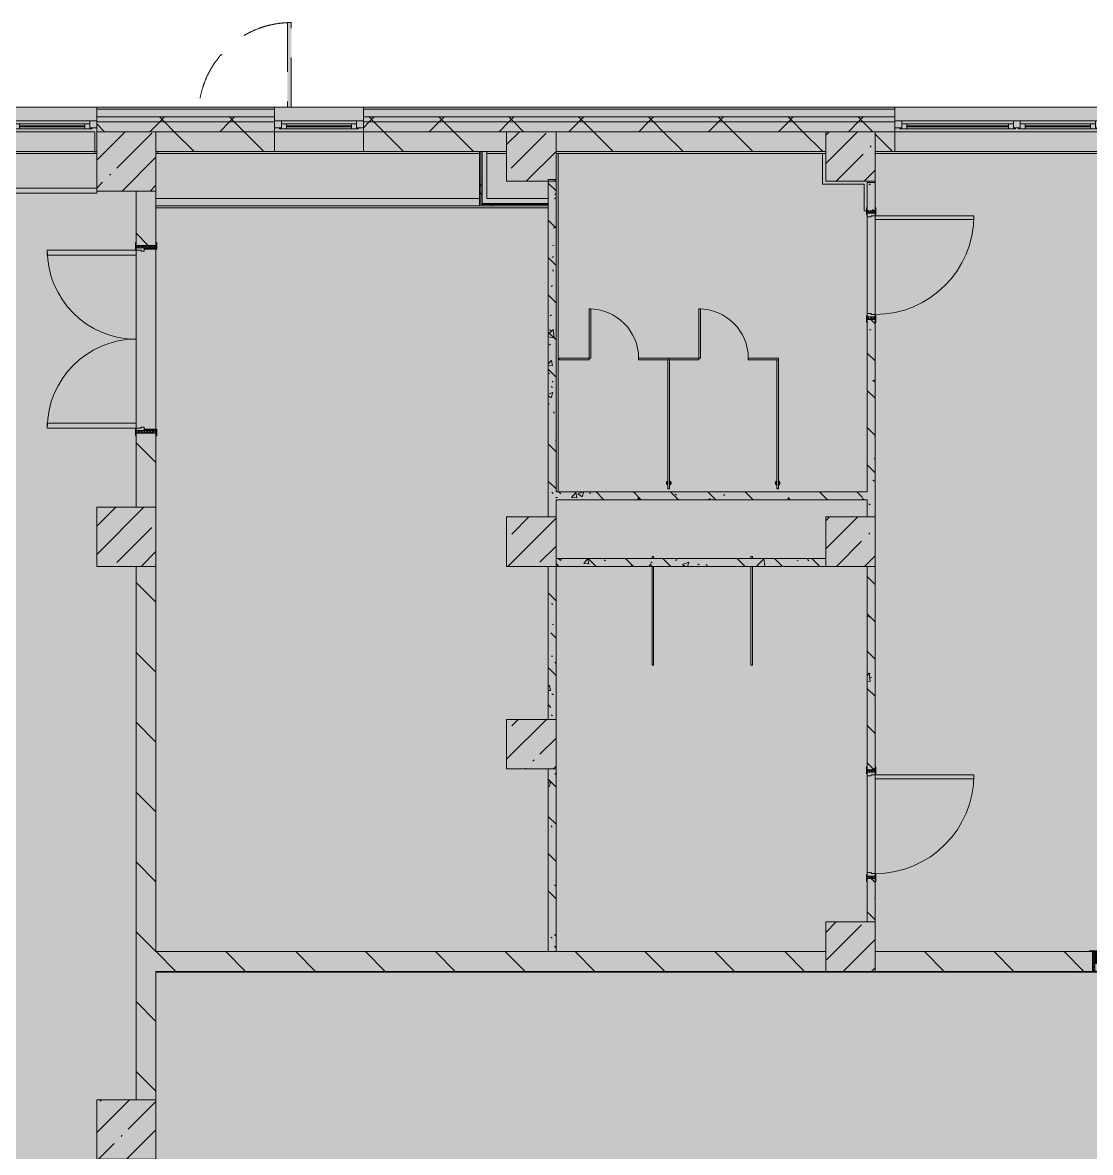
# Model space of a CAD drawing. Header units: millimetres. Extents: x -6228 to 201956, y -8553 to 30426.
# Drawn here: x 65410 to 76219, y 16767 to 28205 of the extents above; entities that cross this region are included whole.
import ezdxf

# ---------------------------------------------------------------- set-up
doc = ezdxf.new("R2010")
doc.units = ezdxf.units.MM
doc.linetypes.add('200_ШТРИХ__ш1_п0_6_', pattern=[800, 500, -300])
doc.layers.add('A-DETL-GENF-1', color=7, linetype='Continuous', lineweight=9, true_color=0xc0c0c0, transparency=0.4)
for name, color, linetype, lineweight in [('A-DETL-MBND-1', 7, '200_ШТРИХ__ш1_п0_6_', 9), ('A-WALL', 7, 'Continuous', 5), ('I-WALL', 7, 'Continuous', 5), ('S-COLS', 7, 'Continuous', 5)]:
    doc.layers.add(name, color=color, linetype=linetype, lineweight=lineweight)
for name, color, linetype, lineweight, true_color in [('A-DOOR-1', 7, 'Continuous', 5, 0xaaaaaa), ('A-DOOR-2', 7, 'Continuous', 5, 0xe2e2e2), ('A-DOOR-3', 7, 'Continuous', 5, 0xb7b7b7), ('A-DOOR-4', 7, 'Continuous', 5, 0x737373), ('A-DOOR-FRAM-1', 7, 'Continuous', 5, 0xe2e2e2), ('A-DOOR-FRAM-2', 7, 'Continuous', 5, 0xaaaaaa), ('A-DOOR-FRAM-3', 7, 'Continuous', 5, 0xb7b7b7), ('A-FLOR-2', 7, 'Continuous', 5, 0xb7b7b7), ('A-GENM-1', 7, 'Continuous', 5, 0x737373), ('A-GENM-2', 7, 'Continuous', 5, 0xe2ddcd), ('A-GLAZ-1', 7, 'Continuous', 5, 0x737373), ('A-WALL-2', 7, 'Continuous', 9, 0x737373), ('A-WALL-3', 7, 'Continuous', 5, 0x737373), ('I-WALL-1', 7, 'Continuous', 5, 0xe7e7e7), ('I-WALL-2', 7, 'Continuous', 5, 0x737373), ('I-WALL-3', 7, 'Continuous', 5, 0x787878), ('S-COLS-1', 7, 'Continuous', 5, 0x737373)]:
    doc.layers.add(name, color=color, linetype=linetype, lineweight=lineweight, true_color=true_color)
pattern_1 = [(45, (0, 0), (-285.1231, 285.1231), []), (45, (285.12, 0), (-285.1231, 285.1231), [504.031, -100.806, 16.764, -84.042])]
pattern_2 = [(135, (0, 0), (-353.5534, -353.5534), [])]
pattern_3 = [(135, (0, 0), (-377.1708, -377.1708), [533.4, -88.9, 17.78, -88.9]), (135, (0, 376.94), (-377.1708, -377.1708), []), (50, (0, 0), (637.6445, -55.7866), [66.675, -733.425]), (355, (0, 0), (-123.3494, 668.699), [53.34, -586.74]), (100.451, (53.14, -4.65), (514.299, 612.908), [56.665, -623.315]), (46.184, (0, 177.8), (948.7764, -147.15), [100.012, -1100.137]), (96.636, (79.1, 165.5), (830.909, 865.997), [84.998, -934.973]), (351.184, (0, 177.8), (830.918, 865.988), [80.01, -880.11]), (21, (88.9, 133.35), (530.6506, -357.9283), [66.675, -733.425]), (326, (88.9, 133.35), (216.308, 644.6585), [53.34, -586.74]), (71.451, (133.1, 103.5), (746.9596, 286.7243), [56.665, -623.315]), (37.5, (0, 0), (10.8105, 295.9426), [16.764, -562.864, 16.764, -578.866, -588.962]), (37.5, (0, 0), (10.8105, 295.9426), [-1175.258, 16.764, -572.198]), (7.5, (0, 0), (233.8692, 350.6318), [16.764, -322.834, 16.764, -549.529, -224.472]), (7.5, (0, 0), (233.8692, 350.6318), [-905.891, 16.764, -207.708]), (327.5, (-198.25, 0), (474.5678, -20.0513), [16.764, -205.486, 16.764, -676.656, -920.115]), (327.5, (-198.25, 0), (474.5678, -20.0513), [-915.67, 16.764, -903.351]), (317.5, (-287.15, 0), (518.4522, 88.9934), [16.764, -272.161, 16.764, -443.738, -653.415]), (317.5, (-287.15, 0), (518.4522, 88.9934), [-749.427, 16.764, -636.651])]
pattern_4 = [(45, (0, 0), (-353.5534, 353.5534), []), (135, (0, 0), (-353.5534, -353.5534), [])]
pattern_5 = [(45, (0, 0), (-530.33, 530.33), []), (135, (0, 0), (-530.33, -530.33), [])]

# ---------------------------------------------------------------- blocks, each defined once
blk = doc.blocks.new('BSC_Колонна _Прямоугольная - 600х600-V21-2_1_2_птичка копия 1')
at = {"layer": 'S-COLS'}
h = blk.add_hatch(dxfattribs=at)
h.set_pattern_fill('FP_27', color=256, style=0, pattern_type=2)
h.set_pattern_definition([(45, (-66460, -17000), (-285.1231, 285.1231), []), (45, (-66174.88, -17000), (-285.1231, 285.1231), [504.031, -100.806, 16.764, -84.042])])
h.paths.add_polyline_path([(-300, -300), (300, -300), (300, 300), (-300, 300)])
at = {"layer": 'S-COLS-1'}
for p, q in [((300, 300), (-300, 300)), ((-300, 300), (-300, -300)), ((300, -300), (300, 300)), ((-300, -300), (300, -300))]:
    blk.add_line(p, q, dxfattribs=at)
blk = doc.blocks.new('BSC_Колонна _Прямоугольная - 500х500-V46-2_1_2_птичка копия 1')
at = {"layer": 'S-COLS'}
h = blk.add_hatch(dxfattribs=at)
h.set_pattern_fill('FP_55', color=256, style=0, pattern_type=2)
h.set_pattern_definition([(45, (-73790, -22950), (-285.1231, 285.1231), []), (45, (-73504.88, -22950), (-285.1231, 285.1231), [504.031, -100.806, 16.764, -84.042])])
h.paths.add_polyline_path([(-250, -250), (250, -250), (250, 250), (-250, 250)])
at = {"layer": 'S-COLS-1'}
for p, q in [((250, 250), (-250, 250)), ((-250, 250), (-250, -250)), ((250, -250), (250, 250)), ((-250, -250), (250, -250))]:
    blk.add_line(p, q, dxfattribs=at)
blk = doc.blocks.new('BSC_Колонна _Прямоугольная - 500х500-V47-2_1_2_птичка копия 1')
at = {"layer": 'S-COLS'}
h = blk.add_hatch(dxfattribs=at)
h.set_pattern_fill('FP_56', color=256, style=0, pattern_type=2)
h.set_pattern_definition([(45, (-70560, -22950), (-285.1231, 285.1231), []), (45, (-70274.88, -22950), (-285.1231, 285.1231), [504.031, -100.806, 16.764, -84.042])])
h.paths.add_polyline_path([(-250, -250), (250, -250), (250, 250), (-250, 250)])
at = {"layer": 'S-COLS-1'}
for p, q in [((250, 250), (-250, 250)), ((-250, 250), (-250, -250)), ((250, -250), (250, 250)), ((-250, -250), (250, -250))]:
    blk.add_line(p, q, dxfattribs=at)
blk = doc.blocks.new('110_Дверь_СКБ_1Ст_Внутренняя1 - Д-4 1100x2100h_су мгн-V52-2_1_2_птичка копия 1')
at = {"layer": 'A-DOOR-1'}
h = blk.add_hatch(dxfattribs=at)
h.set_pattern_fill('FP_35', color=256, style=0, pattern_type=2)
h.set_pattern_definition([(135, (1751.41, 164.685), (-14.14214, -14.14214), []), (225, (1751.41, 164.685), (14.14214, -14.14214), [])])
h.paths.add_polyline_path([(562.5, 100), (537.5, 100), (537.5, -100), (562.5, -100)])
at = {"layer": 'A-DOOR-2'}
h = blk.add_hatch(color=256, dxfattribs=at)
h.paths.add_polyline_path([(512.5, 100), (512.5, 60), (502.5, 60), (502.5, 20), (537.5, 20), (537.5, 100), (512.9, 100)])
h.paths.add_polyline_path([(-512.5, 100), (-512.5, 20), (-477.5, 20), (-477.5, 60), (-487.5, 60), (-487.5, 100)])
at = {"layer": 'A-DOOR-FRAM-1'}
for points in [[(-487.5, 1100), (-487.5, 100), (-447.5, 100), (-447.5, 1100)], [(-567.5, 108), (-567.5, 100), (-497.5, 100), (-497.5, 108)], [(-497.5, 20), (-512.5, 20), (-512.5, -100), (-497.5, -100)], [(592.5, 108), (522.5, 108), (522.5, 100), (592.5, 100)], [(537.5, 20), (522.5, 20), (522.5, -100), (537.5, -100)], [(-567.5, -100), (-567.5, -108), (-497.5, -108), (-497.5, -100)], [(592.5, -100), (522.5, -100), (522.5, -108), (592.5, -108)]]:
    blk.add_hatch(color=256, dxfattribs=at).paths.add_polyline_path(points)
at = {"layer": 'A-DOOR-FRAM-2'}
h = blk.add_hatch(dxfattribs=at)
h.set_pattern_fill('FP_36', color=256, style=0, pattern_type=2)
h.set_pattern_definition([(45, (-371.384, 164.685), (-14.1421, 14.1421), []), (135, (-371.384, 164.685), (-14.1421, -14.1421), [])])
h.paths.add_polyline_path([(-512.5, 100), (-537.5, 100), (-537.5, -100), (-512.5, -100)])
at = {"layer": 'A-DOOR-3'}
for p, q in [((-487.5, 1100), (-487.5, 100)), ((-447.5, 1100), (-487.5, 1100)), ((-447.5, 100), (-447.5, 1100)), ((-487.5, 100), (-447.5, 100))]:
    blk.add_line(p, q, dxfattribs=at)
blk.add_arc((-487.5, 100), 1000, 360, 90, dxfattribs=at)
at = {"layer": 'A-DOOR-FRAM-3'}
for p, q in [((-497.5, 108), (-567.5, 108)), ((-567.5, 108), (-567.5, 100)), ((-567.5, 100), (-497.5, 100)), ((-512.5, 100), (-537.5, 100)), ((-537.5, 100), (-537.5, -100)), ((-487.5, 100), (-512.5, 100)), ((-512.5, 100), (-512.5, 20)), ((-512.5, -100), (-512.5, 100)), ((-497.5, 100), (-512.5, 100)), ((-512.5, 100), (-512.5, 99)), ((-512.5, 99), (-497.5, 99)), ((-512.5, 20), (-477.5, 20)), ((-497.5, 20), (-512.5, 20)), ((-512.5, 20), (-512.5, -100)), ((-497.5, 100), (-497.5, 108)), ((-497.5, 99), (-497.5, 100)), ((-497.5, -100), (-497.5, 20)), ((-487.5, 60), (-487.5, 100)), ((-477.5, 60), (-487.5, 60)), ((-477.5, 20), (-477.5, 60)), ((512.5, 60), (502.5, 60)), ((502.5, 60), (502.5, 20)), ((502.5, 20), (537.5, 20)), ((512.5, 100), (512.5, 60)), ((537.5, 100), (512.5, 100)), ((592.5, 108), (522.5, 108)), ((522.5, 108), (522.5, 100)), ((537.5, 100), (522.5, 100)), ((522.5, 100), (522.5, 99)), ((522.5, 100), (592.5, 100)), ((522.5, 99), (537.5, 99)), ((537.5, 20), (522.5, 20)), ((522.5, 20), (522.5, -100)), ((537.5, 20), (537.5, 100)), ((562.5, 100), (537.5, 100)), ((537.5, 100), (537.5, -100)), ((537.5, 99), (537.5, 100)), ((537.5, -100), (537.5, 20)), ((562.5, -100), (562.5, 100)), ((592.5, 100), (592.5, 108)), ((-497.5, -100), (-567.5, -100)), ((-567.5, -100), (-567.5, -108)), ((-567.5, -108), (-497.5, -108)), ((-537.5, -100), (-512.5, -100)), ((-512.5, -100), (-497.5, -100)), ((-497.5, -108), (-497.5, -100)), ((522.5, -100), (537.5, -100)), ((592.5, -100), (522.5, -100)), ((522.5, -100), (522.5, -108)), ((522.5, -108), (592.5, -108)), ((537.5, -100), (562.5, -100)), ((592.5, -108), (592.5, -100))]:
    blk.add_line(p, q, dxfattribs=at)
blk = doc.blocks.new('110_Дверь_СКБ_1Ст_Внутренняя1 - Д-4 1100x2100h_су мгн-32391219-2_1_2_птичка копия 1')
at = {"layer": 'A-DOOR-1'}
h = blk.add_hatch(dxfattribs=at)
h.set_pattern_fill('FP_60', color=256, style=0, pattern_type=2)
h.set_pattern_definition([(135, (1751.41, 104.685), (-14.14214, -14.14214), []), (225, (1751.41, 104.685), (14.14214, -14.14214), [])])
h.paths.add_polyline_path([(562.5, 40), (537.5, 40), (537.5, -40), (562.5, -40)])
at = {"layer": 'A-DOOR-2'}
h = blk.add_hatch(color=256, dxfattribs=at)
h.paths.add_polyline_path([(537.5, 40), (512.5, 40), (512.5, 0), (502.5, 0), (502.5, -40), (537.5, -40)])
h.paths.add_polyline_path([(-477.5, 0), (-487.5, 0), (-487.5, 40), (-512.5, 40), (-512.5, -40), (-477.5, -40)])
at = {"layer": 'A-DOOR-FRAM-1'}
for points in [[(-447.5, 40), (-447.5, 1040), (-487.5, 1040), (-487.5, 40)], [(-497.5, 40), (-497.5, 48), (-567.5, 48), (-567.5, 40)], [(592.5, 48), (522.5, 48), (522.5, 40), (592.5, 40)], [(-497.5, -40), (-567.5, -40), (-567.5, -48), (-497.5, -48)], [(592.5, -48), (592.5, -40), (522.5, -40), (522.5, -48)]]:
    blk.add_hatch(color=256, dxfattribs=at).paths.add_polyline_path(points)
at = {"layer": 'A-DOOR-FRAM-2'}
h = blk.add_hatch(dxfattribs=at)
h.set_pattern_fill('FP_61', color=256, style=0, pattern_type=2)
h.set_pattern_definition([(45, (-371.384, 104.685), (-14.1421, 14.1421), []), (135, (-371.384, 104.685), (-14.1421, -14.1421), [])])
h.paths.add_polyline_path([(-512.5, 40), (-537.5, 40), (-537.5, -40), (-512.5, -40)])
at = {"layer": 'A-DOOR-3'}
for p, q in [((-487.5, 1040), (-487.5, 40)), ((-447.5, 1040), (-487.5, 1040)), ((-447.5, 40), (-447.5, 1040)), ((-487.5, 40), (-447.5, 40))]:
    blk.add_line(p, q, dxfattribs=at)
blk.add_arc((-487.5, 40), 1000, 360, 90, dxfattribs=at)
at = {"layer": 'A-DOOR-FRAM-3'}
for p, q in [((-497.5, 48), (-567.5, 48)), ((-567.5, 48), (-567.5, 40)), ((-567.5, 40), (-497.5, 40)), ((-512.5, 40), (-537.5, 40)), ((-537.5, 40), (-537.5, -40)), ((-487.5, 40), (-512.5, 40)), ((-512.5, 40), (-512.5, -40)), ((-512.5, -40), (-512.5, 40)), ((-497.5, 40), (-512.5, 40)), ((-512.5, 40), (-512.5, 39)), ((-512.5, 39), (-497.5, 39)), ((-497.5, 40), (-497.5, 48)), ((-497.5, 39), (-497.5, 40)), ((-487.5, 0), (-487.5, 40)), ((-477.5, 0), (-487.5, 0)), ((-477.5, -40), (-477.5, 0)), ((512.5, 0), (502.5, 0)), ((502.5, 0), (502.5, -40)), ((512.5, 40), (512.5, 0)), ((537.5, 40), (512.5, 40)), ((592.5, 48), (522.5, 48)), ((522.5, 48), (522.5, 40)), ((537.5, 40), (522.5, 40)), ((522.5, 40), (522.5, 39)), ((522.5, 40), (592.5, 40)), ((522.5, 39), (537.5, 39)), ((537.5, -40), (537.5, 40)), ((562.5, 40), (537.5, 40)), ((537.5, 40), (537.5, -40)), ((537.5, 39), (537.5, 40)), ((562.5, -40), (562.5, 40)), ((592.5, 40), (592.5, 48)), ((-497.5, -40), (-567.5, -40)), ((-567.5, -40), (-567.5, -48)), ((-567.5, -48), (-497.5, -48)), ((-537.5, -40), (-512.5, -40)), ((-497.5, -39), (-512.5, -39)), ((-512.5, -39), (-512.5, -40)), ((-512.5, -40), (-477.5, -40)), ((-512.5, -40), (-497.5, -40)), ((-497.5, -40), (-497.5, -39)), ((-497.5, -48), (-497.5, -40)), ((502.5, -40), (537.5, -40)), ((537.5, -39), (522.5, -39)), ((522.5, -39), (522.5, -40)), ((522.5, -40), (537.5, -40)), ((592.5, -40), (522.5, -40)), ((522.5, -40), (522.5, -48)), ((522.5, -48), (592.5, -48)), ((537.5, -40), (537.5, -39)), ((537.5, -40), (562.5, -40)), ((592.5, -48), (592.5, -40))]:
    blk.add_line(p, q, dxfattribs=at)
blk = doc.blocks.new('131_Сантехническая перегородка - СП-2-V56-2_1_2_птичка копия 1')
at = {"layer": 'A-GENM-1'}
for p, q in [((0, 8), (1000, 8)), ((0, 8), (0, -8)), ((1080, 8), (1100, 8)), ((1100, 8), (1100, -8)), ((1000, -8), (0, -8)), ((1100, -8), (1080, -8))]:
    blk.add_line(p, q, dxfattribs=at)
blk = doc.blocks.new('110_Дверь_СКБ_2Ст - Д-10 1800x2100h_Актовый зал EI30-32403870-2_1_2_птичка копия 1')
at = {"layer": 'A-DOOR-1'}
h = blk.add_hatch(dxfattribs=at)
h.set_pattern_fill('FP_81', color=256, style=0, pattern_type=2)
h.set_pattern_definition([(135, (1351.41, 164.685), (-14.1421, -14.1421), []), (225, (1351.41, 164.685), (14.1421, -14.1421), [])])
h.paths.add_polyline_path([(937.5, -100), (962.5, -100), (962.5, 100), (937.5, 100)])
at = {"layer": 'A-DOOR-2'}
for points in [[(-887.5, 100), (-837.5, 100), (-837.5, 1000), (-887.5, 1000)], [(862.5, 100), (912.5, 100), (912.5, 1000), (862.5, 1000)]]:
    blk.add_hatch(color=256, dxfattribs=at).paths.add_polyline_path(points)
h = blk.add_hatch(color=256, dxfattribs=at)
h.paths.add_polyline_path([(-912.5, 100), (-912.5, 20), (-877.5, 20), (-877.5, 50), (-887.5, 50), (-887.5, 100)])
h.paths.add_polyline_path([(902.5, 20), (937.5, 20), (937.5, 100), (912.5, 100), (912.5, 50), (902.5, 50)])
at = {"layer": 'A-DOOR-FRAM-1'}
for points in [[(-967.5, 100), (-897.5, 100), (-897.5, 108), (-967.5, 108)], [(-912.5, -100), (-897.5, -100), (-897.5, 20), (-912.5, 20)], [(922.5, 100), (992.5, 100), (992.5, 108), (922.5, 108)], [(922.5, -100), (937.5, -100), (937.5, 20), (922.5, 20)], [(-967.5, -108), (-897.5, -108), (-897.5, -100), (-967.5, -100)], [(922.5, -108), (992.5, -108), (992.5, -100), (922.5, -100)]]:
    blk.add_hatch(color=256, dxfattribs=at).paths.add_polyline_path(points)
at = {"layer": 'A-DOOR-FRAM-2'}
h = blk.add_hatch(dxfattribs=at)
h.set_pattern_fill('FP_82', color=256, style=0, pattern_type=2)
h.set_pattern_definition([(45, (-771.384, 164.685), (-14.1421, 14.1421), []), (135, (-771.384, 164.685), (-14.1421, -14.1421), [])])
h.paths.add_polyline_path([(-937.5, -100), (-912.5, -100), (-912.5, 100), (-937.5, 100)])
at = {"layer": 'A-DOOR-3'}
for p, q in [((-887.5, 1000), (-887.5, 100)), ((-837.5, 1000), (-887.5, 1000)), ((-837.5, 100), (-837.5, 1000)), ((912.5, 1000), (862.5, 1000)), ((862.5, 1000), (862.5, 100)), ((912.5, 100), (912.5, 1000)), ((-887.5, 100), (-837.5, 100)), ((862.5, 100), (912.5, 100))]:
    blk.add_line(p, q, dxfattribs=at)
for centre, start, end in [((-887.5, 100), 0, 90), ((912.5, 100), 90, 180)]:
    blk.add_arc(centre, 900, start, end, dxfattribs=at)
at = {"layer": 'A-DOOR-FRAM-3'}
for p, q in [((-897.5, 108), (-967.5, 108)), ((-967.5, 108), (-967.5, 100)), ((-967.5, 100), (-897.5, 100)), ((-912.5, 100), (-937.5, 100)), ((-937.5, 100), (-937.5, -100)), ((-887.5, 100), (-912.5, 100)), ((-912.5, 100), (-912.5, 20)), ((-912.5, -100), (-912.5, 100)), ((-912.5, 20), (-877.5, 20)), ((-897.5, 20), (-912.5, 20)), ((-912.5, 20), (-912.5, -100)), ((-897.5, 100), (-897.5, 108)), ((-897.5, -100), (-897.5, 20)), ((-887.5, 50), (-887.5, 100)), ((-877.5, 50), (-887.5, 50)), ((-877.5, 20), (-877.5, 50)), ((912.5, 50), (902.5, 50)), ((902.5, 50), (902.5, 20)), ((902.5, 20), (937.5, 20)), ((912.5, 100), (912.5, 50)), ((937.5, 100), (912.5, 100)), ((992.5, 108), (922.5, 108)), ((922.5, 108), (922.5, 100)), ((922.5, 100), (992.5, 100)), ((937.5, 20), (922.5, 20)), ((922.5, 20), (922.5, -100)), ((937.5, 20), (937.5, 100)), ((962.5, 100), (937.5, 100)), ((937.5, 100), (937.5, -100)), ((937.5, -100), (937.5, 20)), ((962.5, -100), (962.5, 100)), ((992.5, 100), (992.5, 108)), ((-897.5, -100), (-967.5, -100)), ((-967.5, -100), (-967.5, -108)), ((-967.5, -108), (-897.5, -108)), ((-937.5, -100), (-912.5, -100)), ((-912.5, -100), (-897.5, -100)), ((-897.5, -108), (-897.5, -100)), ((922.5, -100), (937.5, -100)), ((992.5, -100), (922.5, -100)), ((922.5, -100), (922.5, -108)), ((922.5, -108), (992.5, -108)), ((937.5, -100), (962.5, -100)), ((992.5, -108), (992.5, -100))]:
    blk.add_line(p, q, dxfattribs=at)
blk = doc.blocks.new('BSC_Колонна _Прямоугольная - 500х500-V94-2_1_2_птичка копия 1')
at = {"layer": 'S-COLS'}
h = blk.add_hatch(dxfattribs=at)
h.set_pattern_fill('FP_92', color=256, style=0, pattern_type=2)
h.set_pattern_definition([(45, (-70560, -20900), (-285.1231, 285.1231), []), (45, (-70274.88, -20900), (-285.1231, 285.1231), [504.031, -100.806, 16.764, -84.042])])
h.paths.add_polyline_path([(-250, -250), (250, -250), (250, 250), (-250, 250), (-250, 207)])
at = {"layer": 'S-COLS-1'}
for p, q in [((250, 250), (-250, 250)), ((-250, 250), (-250, -250)), ((250, -250), (250, 250)), ((-250, -250), (250, -250))]:
    blk.add_line(p, q, dxfattribs=at)
blk = doc.blocks.new('120_Окно_СКБ_1Ст - 120_Окно_СКБ_1Ст 900х2500_h_-19906774-2_1_2_птичка копия 1')
at = {"layer": 'A-GLAZ-1'}
for p, q in [((-450, -75), (-450, -5)), ((-450, -5), (-380, -5)), ((450, -5), (-450, -5)), ((-380, -75), (-450, -75)), ((-450, -75), (-400, -75)), ((-380, -75), (-400, -75)), ((-400, -75), (-400, -85)), ((-400, -85), (400, -85)), ((400, -85), (-400, -85)), ((-380, -5), (-380, -75)), ((380, -35), (-380, -35)), ((-380, -35), (-380, -75)), ((-330, -85), (-330, -35)), ((-330, -55), (330, -55)), ((330, -65), (-330, -65)), ((330, -85), (330, -35)), ((380, -75), (380, -5)), ((380, -5), (450, -5)), ((380, -75), (380, -35)), ((450, -75), (380, -75)), ((400, -75), (380, -75)), ((400, -75), (450, -75)), ((400, -85), (400, -75)), ((450, -5), (450, -75))]:
    blk.add_line(p, q, dxfattribs=at)
blk = doc.blocks.new('120_Окно_СКБ_2Ст - 120_Окно_СКБ_2Ст 2100х2400 _мал створка справа_-19092174-2_1_2_птичка копия 1')
at = {"layer": 'A-GLAZ-1'}
for p, q in [((-1050, -75), (-1050, -5)), ((-1050, -5), (-980, -5)), ((1050, -5), (-1050, -5)), ((-980, -75), (-1050, -75)), ((-1050, -75), (-1000, -75)), ((-980, -75), (-1000, -75)), ((-1000, -75), (-1000, -85)), ((-1000, -85), (170, -85)), ((170, -85), (-1000, -85)), ((-980, -5), (-980, -75)), ((150, -35), (-980, -35)), ((-980, -35), (-980, -75)), ((-930, -85), (-930, -35)), ((-930, -55), (100, -55)), ((100, -65), (-930, -65)), ((100, -85), (100, -35)), ((150, -75), (150, -5)), ((150, -5), (220, -5)), ((150, -75), (150, -35)), ((220, -75), (150, -75)), ((170, -75), (150, -75)), ((170, -75), (200, -75)), ((170, -85), (170, -75)), ((220, -75), (200, -75)), ((200, -75), (200, -85)), ((200, -85), (1000, -85)), ((1000, -85), (200, -85)), ((220, -5), (220, -75)), ((980, -35), (220, -35)), ((220, -35), (220, -75)), ((270, -85), (270, -35)), ((270, -55), (930, -55)), ((930, -65), (270, -65)), ((930, -85), (930, -35)), ((980, -75), (980, -5)), ((980, -5), (1050, -5)), ((980, -75), (980, -35)), ((1050, -75), (980, -75)), ((1000, -75), (980, -75)), ((1000, -75), (1050, -75)), ((1000, -85), (1000, -75)), ((1050, -5), (1050, -75))]:
    blk.add_line(p, q, dxfattribs=at)
blk = doc.blocks.new('BSC_Колонна _Прямоугольная - 500х500-V98-2_1_2_птичка копия 1')
at = {"layer": 'S-COLS'}
h = blk.add_hatch(dxfattribs=at)
h.set_pattern_fill('FP_99', color=256, style=0, pattern_type=2)
h.set_pattern_definition([(45, (-73790, -18850), (-285.1231, 285.1231), []), (45, (-73504.88, -18850), (-285.1231, 285.1231), [504.031, -100.806, 16.764, -84.042])])
h.paths.add_polyline_path([(-250, -250), (250, -250), (250, 250), (-250, 250), (-250, -5)])
at = {"layer": 'S-COLS-1'}
for p, q in [((250, 250), (-250, 250)), ((-250, 250), (-250, -250)), ((250, -250), (250, 250)), ((-250, -250), (250, -250))]:
    blk.add_line(p, q, dxfattribs=at)
blk = doc.blocks.new('110_Дверь_СКБ_1Ст_Наружная - ДН-2д_л__ Дверь из подвала ЛК _900 мм в свету_ 3300-22851703-2_1_2_птичка копия 1')
at = {"layer": 'A-DETL-MBND-1'}
blk.add_hatch(color=256, dxfattribs=at).paths.add_polyline_path([(489.5, 135), (489.5, 990), (449.5, 990), (449.5, 135)])
for p, q in [((489.5, 990), (449.5, 990)), ((449.5, 990), (449.5, 135)), ((489.5, 135), (489.5, 990))]:
    blk.add_line(p, q, dxfattribs=at)
blk.add_arc((489.5, 50), 940, 90, 174.73278, dxfattribs=at)
blk = doc.blocks.new('131_Сантехническая перегородка_Дверь - СД-1-V141-2_1_2_птичка копия 1')
at = {"layer": 'A-GENM-2'}
for points in [[(0, -8), (305, -8), (305, 8), (0, 8)], [(805, -8), (1110, -8), (1110, 8), (805, 8)]]:
    blk.add_hatch(color=256, dxfattribs=at).paths.add_polyline_path(points)
at = {"layer": 'A-DOOR-4'}
for p, q in [((321, 508), (305, 508)), ((305, 8), (305, 508)), ((321, 8), (321, 508)), ((321, 8), (305, 8))]:
    blk.add_line(p, q, dxfattribs=at)
blk.add_arc((305, 8), 500, 360, 90, dxfattribs=at)
at = {"layer": 'A-GENM-1'}
for p, q in [((305, 8), (0, 8)), ((0, 8), (0, -8)), ((305, -8), (305, 8)), ((1110, 8), (805, 8)), ((805, 8), (805, -8)), ((1110, -8), (1110, 8)), ((0, -8), (305, -8)), ((805, -8), (1110, -8))]:
    blk.add_line(p, q, dxfattribs=at)
blk = doc.blocks.new('131_Сантехническая перегородка - СП-4-V147-2_1_2_птичка копия 1')
at = {"layer": 'A-GENM-2'}
blk.add_hatch(color=256, dxfattribs=at).paths.add_polyline_path([(1330, 8), (26, 8), (26, -8), (1330, -8)])
at = {"layer": 'A-GENM-1'}
for p, q in [((1330, 8), (26, 8)), ((26, 8), (26, -8)), ((1330, -8), (1330, 8)), ((26, -8), (1330, -8))]:
    blk.add_line(p, q, dxfattribs=at)
at = {"layer": 'A-GENM-1', "flags": 128}
for points in [[(97, 8), (97, 9), (96, 9), (96, 9), (96, 10), (95, 10), (95, 11), (94, 11), (94, 12), (93, 12), (93, 12), (92, 13), (92, 13), (91, 13), (91, 14), (90, 14), (90, 14), (89, 14), (89, 14), (88, 15), (87, 15), (87, 15), (86, 15), (86, 15), (85, 15), (84, 15), (84, 15), (83, 15), (83, 15), (82, 15), (81, 15), (81, 15), (80, 15), (80, 14), (79, 14), (78, 14), (78, 14), (77, 13), (77, 13), (76, 13), (76, 13), (75, 12), (75, 12), (74, 11), (74, 11), (74, 11), (73, 10), (73, 10), (72, 9), (72, 9), (72, 8), (71, 8)], [(71, -8), (72, -9), (72, -9), (72, -9), (73, -10), (73, -10), (74, -11), (74, -11), (75, -12), (75, -12), (76, -12), (76, -13), (77, -13), (77, -13), (78, -14), (78, -14), (79, -14), (79, -14), (80, -14), (80, -15), (81, -15), (82, -15), (82, -15), (83, -15), (83, -15), (84, -15), (85, -15), (85, -15), (86, -15), (86, -15), (87, -15), (88, -15), (88, -15), (89, -14), (89, -14), (90, -14), (90, -14), (91, -13), (92, -13), (92, -13), (93, -13), (93, -12), (94, -12), (94, -11), (94, -11), (95, -11), (95, -10), (96, -10), (96, -9), (96, -9), (97, -8), (97, -8)]]:
    blk.add_lwpolyline(points, dxfattribs=at)
at = {"layer": 'A-GENM-1'}
for radius, start, end in [(24.6, 19.9113, 160.0887), (17.6, 45, 135), (17.6, 45, 135), (15.1, 45, 135), (24.6, 199.9113, 340.0887), (17.6, 225, 315), (17.6, 225, 315), (15.1, 225, 315)]:
    blk.add_arc((84, 0), radius, start, end, dxfattribs=at)
blk = doc.blocks.new('Зашивка приборов отопления29 - Зашивка приборов отопления-33323054-2_1_2_птичка копия 1')
at = {"layer": 'A-WALL-3'}
for p, q in [((66780, 26880), (66760, 26880)), ((70036, 26425), (66760, 26425)), ((66760, 26350), (70036, 26350))]:
    blk.add_line(p, q, dxfattribs=at)

msp = doc.modelspace()

# ---------------------------------------------------------------- hatches: boundary and pattern name
at = {"layer": 'A-DETL-GENF-1'}
msp.add_hatch(color=256, dxfattribs=at).paths.add_polyline_path([(75860, -280), (75860, 3300), (84860, 3300), (84860, 27350), (41910, 27350), (41910, 23778), (38760, 23778), (38760, -280), (75659.7, -280)])
at = {"layer": 'A-WALL'}
h = msp.add_hatch(dxfattribs=at)
h.set_pattern_fill('FP_20', color=256, style=0, pattern_type=2)
h.set_pattern_definition(pattern_4)
h.paths.add_polyline_path([(80864.6, 27200), (84860, 27200), (84860, 27250), (80350, 27250), (80350, 27200), (80430.9, 27200)])
h.paths.add_polyline_path([(76527.2, 27200), (77850, 27200), (77850, 27250), (76340, 27250), (76340, 27200)])
h.paths.add_polyline_path([(67852.2, 27200), (67960, 27200), (67960, 27250), (66160, 27250), (66160, 27200), (66984.7, 27200)])
h.paths.add_polyline_path([(68860, 27200), (74240, 27200), (74240, 27250), (68860, 27250)])
h.paths.add_polyline_path([(64180, 27200), (65260, 27200), (65260, 27250), (64180, 27250)])
h.paths.add_polyline_path([(54839.8, 27200), (55009.9, 27200), (55009.9, 27250), (53860.2, 27250), (53860.2, 27200), (53972.4, 27200)])
h.paths.add_polyline_path([(55909.9, 27200), (57160, 27200), (57160, 27250), (55909.9, 27250)])
h.paths.add_polyline_path([(50502.4, 27200), (50760.2, 27200), (50760.2, 27250), (49660.3, 27250), (49660.3, 27200)])
h.paths.add_polyline_path([(59860, 27200), (61040, 27200), (61040, 27250), (59860, 27250)])
h.paths.add_polyline_path([(44407, 27200), (44407, 27250), (42010, 27250), (42010, 27200), (42695, 27200)])
h.paths.add_polyline_path([(48760.3, 27200), (48760.3, 27250), (47507, 27250), (47507, 27200), (47899.9, 27200)])
h = msp.add_hatch(dxfattribs=at)
h.set_pattern_fill('FP_20', color=256, style=0, pattern_type=2)
h.set_pattern_definition(pattern_4)
h.paths.add_polyline_path([(84766.4, 27100), (84860, 27100), (84860, 27200), (80350, 27200), (80350, 27100), (84334.6, 27100)])
h.paths.add_polyline_path([(67852.2, 27100), (67960, 27100), (67960, 27200), (66160, 27200), (66160, 27100), (66984.7, 27100)])
h.paths.add_polyline_path([(65260, 27100), (65260, 27200), (64180, 27200), (64180, 27100), (65249.8, 27100)])
h.paths.add_polyline_path([(70310, 27100), (74240, 27100), (74240, 27200), (68860, 27200), (68860, 27100)])
h.paths.add_polyline_path([(77850, 27100), (77850, 27200), (76340, 27200), (76340, 27100), (77394.6, 27100)])
h.paths.add_polyline_path([(60044.8, 27100), (61040, 27100), (61040, 27200), (59860, 27200), (59860, 27100)])
h.paths.add_polyline_path([(57008.6, 27100), (57160, 27100), (57160, 27200), (55909.9, 27200), (55909.9, 27100), (56574.8, 27100)])
h.paths.add_polyline_path([(54839.8, 27100), (55009.9, 27100), (55009.9, 27200), (53860.2, 27200), (53860.2, 27100), (53972.4, 27100)])
h.paths.add_polyline_path([(50502.4, 27100), (50760.2, 27100), (50760.2, 27200), (49660.3, 27200), (49660.3, 27100), (50364.8, 27100)])
h.paths.add_polyline_path([(47899.9, 27100), (48760.3, 27100), (48760.3, 27200), (47507, 27200), (47507, 27100)])
h.paths.add_polyline_path([(44407, 27100), (44407, 27200), (42060, 27200), (42060, 27100), (42760, 27100)])
at = {"layer": 'I-WALL'}
h = msp.add_hatch(dxfattribs=at)
h.set_pattern_fill('FP_31', color=256, style=0, pattern_type=2)
h.set_pattern_definition(pattern_2)
h.paths.add_polyline_path([(84200, 26900), (84200, 27100), (81150, 27100), (81150, 26900), (84100.7, 26900)])
h.paths.add_polyline_path([(80650, 26900), (80650, 27100), (80350, 27100), (80350, 26900), (80430.9, 26900)])
h.paths.add_polyline_path([(67852.2, 26900), (67960, 26900), (67960, 27100), (66760, 27100), (66760, 26900), (66984.7, 26900)])
h.paths.add_polyline_path([(70310, 26900), (70310, 27100), (68860, 27100), (68860, 26900)])
h.paths.add_polyline_path([(70810, 26900), (73540, 26900), (73540, 27100), (70810, 27100)])
h.paths.add_polyline_path([(74240, 26900), (74240, 27100), (74040, 27100), (74040, 26900)])
h.paths.add_polyline_path([(77850, 26900), (77850, 27100), (77250, 27100), (77250, 26900), (77670, 26900)])
h.paths.add_polyline_path([(76340, 26900), (76750, 26900), (76750, 27100), (76340, 27100)])
h.paths.add_polyline_path([(56574.8, 26900), (57160, 26900), (57160, 27100), (55909.9, 27100), (55909.9, 26900)])
h.paths.add_polyline_path([(54839.8, 26900), (55009.9, 26900), (55009.9, 27100), (53860.2, 27100), (53860.2, 26900), (53972.4, 26900)])
h.paths.add_polyline_path([(65249.8, 26900), (65260, 26900), (65260, 27100), (64160, 27100), (64160, 26900), (64464.8, 26900)])
h.paths.add_polyline_path([(59860, 26900), (61060, 26900), (61060, 27100), (59860, 27100)])
h.paths.add_polyline_path([(50364.8, 26900), (50760.2, 26900), (50760.2, 27100), (50364.8, 27100)])
h = msp.add_hatch(dxfattribs=at)
h.set_pattern_fill('FP_132', color=256, style=0, pattern_type=2)
h.set_pattern_definition(pattern_5)
h.paths.add_polyline_path([(70048.1, 26362.5), (70048.1, 26900), (70035.6, 26900), (70035.6, 26362.5)])
h = msp.add_hatch(dxfattribs=at)
h.set_pattern_fill('FP_132', color=256, style=0, pattern_type=2)
h.set_pattern_definition(pattern_5)
h.paths.add_polyline_path([(70060.6, 26375), (70060.6, 26900), (70048.1, 26900), (70048.1, 26375)])
h = msp.add_hatch(dxfattribs=at)
h.set_pattern_fill('FP_31', color=256, style=0, pattern_type=2)
h.set_pattern_definition(pattern_2)
h.paths.add_polyline_path([(66560, 12300), (66760, 12300), (66760, 15175), (66560, 15175), (66560, 14320.5)])
h.paths.add_polyline_path([(66760, 16625), (66760, 16700), (66560, 16700), (66560, 16625)])
h.paths.add_polyline_path([(66560, 17300), (66760, 17300), (66760, 22700), (66560, 22700), (66560, 18844.7)])
h.paths.add_polyline_path([(66760, 23300), (66760, 24050), (66560, 24050), (66560, 23300)])
h.paths.add_polyline_path([(66760, 25950), (66760, 26500), (66560, 26500), (66560, 25950)])
h = msp.add_hatch(dxfattribs=at)
h.set_pattern_fill('FP_132', color=256, style=0, pattern_type=2)
h.set_pattern_definition(pattern_5)
h.paths.add_polyline_path([(70730, 26350), (70730, 26362.5), (70035.6, 26362.5), (70035.6, 26350), (70454.7, 26350)])
h = msp.add_hatch(dxfattribs=at)
h.set_pattern_fill('FP_132', color=256, style=0, pattern_type=2)
h.set_pattern_definition(pattern_5)
h.paths.add_polyline_path([(70730, 26362.5), (70730, 26375), (70048.1, 26375), (70048.1, 26362.5), (70454.7, 26362.5)])
h = msp.add_hatch(dxfattribs=at)
h.set_pattern_fill('FP_31', color=256, style=0, pattern_type=2)
h.set_pattern_definition(pattern_2)
h.paths.add_polyline_path([(78580, 18600), (78580, 18800), (77340, 18800), (77340, 18600), (77394.6, 18600)])
h.paths.add_polyline_path([(80210, 18600), (84200, 18600), (84200, 18800), (80180, 18800), (80180, 18600)])
h.paths.add_polyline_path([(75659.7, 18600), (76240, 18600), (76240, 18800), (74040, 18800), (74040, 18600)])
h.paths.add_polyline_path([(66760, 18600), (73540, 18600), (73540, 18800), (66760, 18800)])
at = {"layer": 'I-WALL-1'}
for points in [[(70110.6, 26425), (70110.6, 26900), (70060.6, 26900), (70060.6, 26425)], [(70730, 26375), (70730, 26425), (70060.6, 26425), (70060.6, 26375), (70454.7, 26375)]]:
    msp.add_hatch(color=256, dxfattribs=at).paths.add_polyline_path(points)
at = {"layer": 'I-WALL-3'}
h = msp.add_hatch(dxfattribs=at)
h.set_pattern_fill('FP_41', color=256, style=0, pattern_type=2)
h.set_pattern_definition(pattern_3)
h.paths.add_polyline_path([(70810, 21150), (70806.1, 22700), (70730, 22700), (70730, 21150)])
h.paths.add_polyline_path([(70730, 23200), (70810, 23200), (70810, 26617.5), (70730, 26617.5), (70730, 23369)])
h = msp.add_hatch(dxfattribs=at)
h.set_pattern_fill('FP_41', color=256, style=0, pattern_type=2)
h.set_pattern_definition(pattern_3)
h.paths.add_polyline_path([(74007.6, 19100), (74040, 19100), (74040, 19540), (73960, 19540), (73960, 19100)])
h.paths.add_polyline_path([(73960, 20640), (74040, 20640), (74040, 22700), (73960, 22700), (73960, 20670)])
h.paths.add_polyline_path([(74040, 23200), (74040, 25200), (73960, 25200), (73960, 23200), (73973.9, 23200)])
h.paths.add_polyline_path([(73960, 26300), (74040, 26300), (74040, 26587.5), (73960, 26587.5), (73960, 26330)])
h = msp.add_hatch(dxfattribs=at)
h.set_pattern_fill('FP_41', color=256, style=0, pattern_type=2)
h.set_pattern_definition(pattern_3)
h.paths.add_polyline_path([(70810, 23375), (73960, 23375), (73960, 23455), (70810, 23455)])
h = msp.add_hatch(dxfattribs=at)
h.set_pattern_fill('FP_41', color=256, style=0, pattern_type=2)
h.set_pattern_definition(pattern_3)
h.paths.add_polyline_path([(72189.7, 22700), (73540, 22700), (73540, 22780), (70810, 22780), (70810, 22700)])
h = msp.add_hatch(dxfattribs=at)
h.set_pattern_fill('FP_41', color=256, style=0, pattern_type=2)
h.set_pattern_definition(pattern_3)
h.paths.add_polyline_path([(70730, 18800), (70810, 18800), (70810, 20650), (70730, 20650), (70730, 18844.7)])
at = {"layer": 'S-COLS'}
h = msp.add_hatch(dxfattribs=at)
h.set_pattern_fill('FP_28', color=256, style=0, pattern_type=2)
h.set_pattern_definition(pattern_1)
h.paths.add_polyline_path([(66160, 26500), (66760, 26500), (66760, 27100), (66160, 27100), (66160, 26762.2)])
h = msp.add_hatch(dxfattribs=at)
h.set_pattern_fill('FP_28', color=256, style=0, pattern_type=2)
h.set_pattern_definition(pattern_1)
h.paths.add_polyline_path([(70454.7, 26600), (70810, 26600), (70810, 27100), (70310, 27100), (70310, 26600)])
h = msp.add_hatch(dxfattribs=at)
h.set_pattern_fill('FP_28', color=256, style=0, pattern_type=2)
h.set_pattern_definition(pattern_1)
h.paths.add_polyline_path([(73540, 26600), (74040, 26600), (74040, 27100), (73540, 27100), (73540, 26900)])
h = msp.add_hatch(dxfattribs=at)
h.set_pattern_fill('FP_28', color=256, style=0, pattern_type=2)
h.set_pattern_definition(pattern_1)
h.paths.add_polyline_path([(66160, 22700), (66760, 22700), (66760, 23300), (66160, 23300)])

# ---------------------------------------------------------------- linework, layer by layer
at = {"layer": 'A-FLOR-2'}
for p, q in [((66160, 26880), (66140, 26880)), ((70830, 26880), (70830, 23455)), ((73509, 26569), (73509, 26880)), ((76319, 26879), (74040, 26879)), ((73929, 26569), (73509, 26569)), ((73929, 26300), (73929, 26569)), ((74040, 26600), (74040, 26587.5)), ((70730, 26330), (66760, 26330)), ((73952, 26300), (73929, 26300)), ((76210, 18592.9), (66760, 18592.9))]:
    msp.add_line(p, q, dxfattribs=at)
at = {"layer": 'A-WALL-2'}
for p, q in [((67960, 27330), (66160, 27330)), ((67960, 27250), (66160, 27250)), ((74240, 27330), (68860, 27330)), ((74240, 27250), (68860, 27250)), ((67960, 27200), (66160, 27200)), ((74240, 27200), (68860, 27200)), ((67960, 27100), (66760, 27100)), ((70310, 27100), (68860, 27100)), ((73540, 27100), (70810, 27100)), ((74240, 27100), (74040, 27100)), ((70048.1, 26900), (70048.1, 26362.5)), ((70060.6, 26900), (70060.6, 26375)), ((70048.1, 26362.5), (70730, 26362.5)), ((70060.6, 26375), (70730, 26375)), ((70730, 18800), (70810, 18800))]:
    msp.add_line(p, q, dxfattribs=at)
at = {"layer": 'A-WALL-3'}
for p, q in [((76340, 27350), (55909.9, 27350)), ((66160, 27350), (66160, 27100)), ((67960, 27100), (67960, 27350)), ((68860, 27350), (68860, 27100)), ((74240, 27100), (74240, 27350)), ((66160, 27100), (66760, 27100)), ((70310, 27100), (70810, 27100)), ((73540, 27100), (74040, 27100))]:
    msp.add_line(p, q, dxfattribs=at)
at = {"layer": 'I-WALL-2'}
for p, q in [((65260, 27100), (66140, 27100)), ((66140, 26880), (66140, 27100)), ((66760, 27100), (66760, 26900)), ((67960, 26900), (67960, 27100)), ((67960, 27100), (68860, 27100)), ((68860, 27100), (68860, 26900)), ((70310, 26900), (70310, 27100)), ((70810, 27100), (70810, 26900)), ((73540, 26900), (73540, 27100)), ((74040, 27100), (74040, 26900)), ((74240, 26900), (74240, 27100)), ((74240, 27100), (76340, 27100)), ((66160, 26900), (50364.8, 26900)), ((66140, 26880), (60760, 26880)), ((66760, 26900), (70310, 26900)), ((66780, 26900), (66780, 26880)), ((70036.1, 26880), (66780, 26880)), ((70110.6, 26900), (70035.6, 26900)), ((70035.6, 26900), (70035.6, 26350)), ((70110.6, 26425), (70110.6, 26900)), ((70310, 26880), (70110.6, 26880)), ((70810, 26900), (73540, 26900)), ((73540, 26880), (70810, 26880)), ((76750, 26900), (74040, 26900)), ((76340.9, 26880), (74040, 26880)), ((70730, 26617.5), (70730, 23200)), ((70810, 26617.5), (70730, 26617.5)), ((70810, 23455), (70810, 26617.5)), ((73960, 26587.5), (73960, 26330)), ((74040, 26587.5), (73960, 26587.5)), ((74040, 26330), (74040, 26587.5)), ((60781, 26529), (66160, 26529)), ((66160.5, 26479), (60781, 26479)), ((66160.5, 26500.3), (66160.5, 26479)), ((66760, 26500), (66560, 26500)), ((66560, 26500), (66560, 25980)), ((66760, 25980), (66760, 26500)), ((70730, 26425), (70110.6, 26425)), ((70035.6, 26350), (70730, 26350)), ((73960, 25260), (73960, 26240)), ((74040, 26210), (74040, 25250)), ((66560, 24150), (66560, 25850)), ((66760, 25910), (66760, 24090)), ((73960, 25170), (73960, 23455)), ((74040, 23200), (74040, 25170)), ((66560, 24020), (66560, 23300)), ((66760, 23300), (66760, 24020)), ((73960, 23455), (70810, 23455)), ((70810, 23375), (73960, 23375)), ((70810, 23200), (70810, 23375)), ((73960, 23375), (73960, 23200)), ((66560, 23300), (66760, 23300)), ((73540, 22780), (70810, 22780)), ((66560, 22700), (66560, 17300)), ((66760, 22700), (66560, 22700)), ((66760, 18800), (66760, 22700)), ((70730, 22700), (70730, 21150)), ((70810, 21150), (70810, 22700)), ((70810, 22700), (73540, 22700)), ((73960, 22700), (73960, 20670)), ((74040, 20670), (74040, 22700)), ((70730, 20650), (70730, 18800)), ((70810, 18800), (70810, 20650)), ((73960, 19600), (73960, 20580)), ((74040, 20550), (74040, 19590)), ((73960, 19510), (73960, 19100)), ((74040, 19100), (74040, 19510)), ((70730, 18800), (66760, 18800)), ((73540, 18800), (70810, 18800)), ((76210, 18800), (74040, 18800)), ((66760, 17300), (66760, 18600)), ((66760, 18600), (73540, 18600)), ((74040, 18600), (76210, 18600))]:
    msp.add_line(p, q, dxfattribs=at)
at = {"layer": 'S-COLS-1'}
for p, q in [((66760, 27100), (66160, 27100)), ((66160, 27100), (66160, 26500)), ((66760, 26900), (66760, 27100)), ((70810, 27100), (70310, 27100)), ((70310, 27100), (70310, 26900)), ((70810, 26900), (70810, 27100)), ((74040, 27100), (73540, 27100)), ((73540, 27100), (73540, 26900)), ((74040, 26900), (74040, 27100)), ((66760, 26500), (66760, 26900)), ((70310, 26900), (70310, 26600)), ((70810, 26600), (70810, 26900)), ((73540, 26900), (73540, 26600)), ((74040, 26600), (74040, 26900)), ((70310, 26600), (70810, 26600)), ((73540, 26600), (74040, 26600)), ((66160, 26500), (66760, 26500)), ((66560, 23300), (66160, 23300)), ((66160, 23300), (66160, 22700)), ((66760, 23300), (66560, 23300)), ((66760, 22700), (66760, 23300)), ((66160, 22700), (66560, 22700)), ((66560, 22700), (66760, 22700))]:
    msp.add_line(p, q, dxfattribs=at)

# ---------------------------------------------------------------- block references
at = {"layer": 'A-DETL-MBND-1'}
msp.add_blockref('110_Дверь_СКБ_1Ст_Наружная - ДН-2д_л__ Дверь из подвала ЛК _900 мм в свету_ 3300-22851703-2_1_2_птичка копия 1', (67640.5, 27215), dxfattribs=at)
at = {"layer": 'A-DOOR-3'}
for name, p, rotation in [('110_Дверь_СКБ_1Ст_Внутренняя1 - Д-4 1100x2100h_су мгн-32391219-2_1_2_птичка копия 1', (74000, 25762.5), 269.9999999999999), ('110_Дверь_СКБ_2Ст - Д-10 1800x2100h_Актовый зал EI30-32403870-2_1_2_птичка копия 1', (66660, 24987.5), 89.9999999999999), ('110_Дверь_СКБ_1Ст_Внутренняя1 - Д-4 1100x2100h_су мгн-32391219-2_1_2_птичка копия 1', (74000, 20102.5), 269.9999999999999), ('110_Дверь_СКБ_1Ст_Внутренняя1 - Д-4 1100x2100h_су мгн-V52-2_1_2_птичка копия 1', (76802.5, 18700), 180)]:
    msp.add_blockref(name, p, dxfattribs=dict(at, rotation=rotation))
at = {"layer": 'A-GENM-1'}
for p in [(70841, 24798.5), (71951.4, 24798.5)]:
    msp.add_blockref('131_Сантехническая перегородка_Дверь - СД-1-V141-2_1_2_птичка копия 1', p, dxfattribs=at)
for name, p, rotation in [('131_Сантехническая перегородка - СП-4-V147-2_1_2_птичка копия 1', (71951.4, 23460.5), 90.00000000001177), ('131_Сантехническая перегородка - СП-4-V147-2_1_2_птичка копия 1', (73053.7, 23460.5), 90.00000000001177), ('131_Сантехническая перегородка - СП-2-V56-2_1_2_птичка копия 1', (71790, 21700), 90.00000000000006), ('131_Сантехническая перегородка - СП-2-V56-2_1_2_птичка копия 1', (72790, 21700), 90.00000000000006)]:
    msp.add_blockref(name, p, dxfattribs=dict(at, rotation=rotation))
at = {"layer": 'A-GLAZ-1'}
for name, p in [('120_Окно_СКБ_1Ст - 120_Окно_СКБ_1Ст 900х2500_h_-19906774-2_1_2_птичка копия 1', (65710, 27215)), ('120_Окно_СКБ_1Ст - 120_Окно_СКБ_1Ст 900х2500_h_-19906774-2_1_2_птичка копия 1', (68410, 27215)), ('120_Окно_СКБ_2Ст - 120_Окно_СКБ_2Ст 2100х2400 _мал створка справа_-19092174-2_1_2_птичка копия 1', (75290, 27215))]:
    msp.add_blockref(name, p, dxfattribs=at)
at = {"layer": 'A-WALL-3'}
msp.add_blockref('Зашивка приборов отопления29 - Зашивка приборов отопления-33323054-2_1_2_птичка копия 1', (0, 0), dxfattribs=at)
at = {"layer": 'S-COLS-1'}
for name, p in [('BSC_Колонна _Прямоугольная - 500х500-V47-2_1_2_птичка копия 1', (70560, 22950)), ('BSC_Колонна _Прямоугольная - 500х500-V46-2_1_2_птичка копия 1', (73790, 22950)), ('BSC_Колонна _Прямоугольная - 500х500-V94-2_1_2_птичка копия 1', (70560, 20900)), ('BSC_Колонна _Прямоугольная - 500х500-V98-2_1_2_птичка копия 1', (73790, 18850)), ('BSC_Колонна _Прямоугольная - 600х600-V21-2_1_2_птичка копия 1', (66460, 17000))]:
    msp.add_blockref(name, p, dxfattribs=at)

doc.saveas('drawing.dxf')
